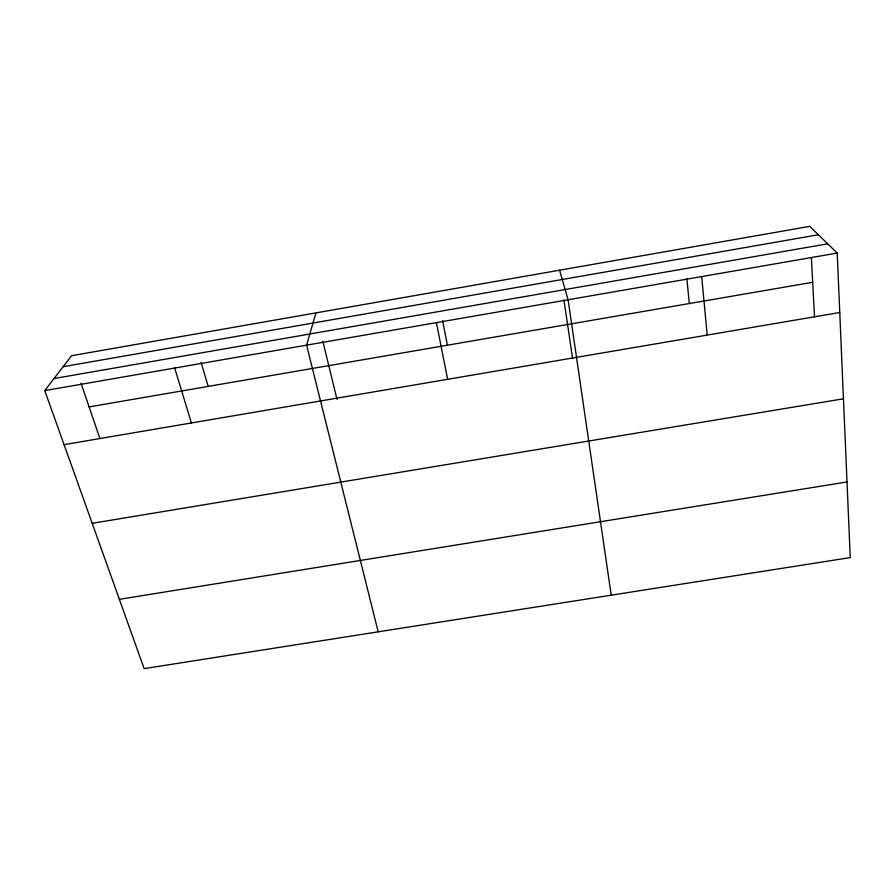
<?xml version="1.0" encoding="UTF-8"?>
<svg xmlns="http://www.w3.org/2000/svg" width="895" height="895" viewBox="0 0 895 895"><rect width="100%" height="100%" fill="white"/><g stroke="black" fill="none" stroke-linecap="round" stroke-linejoin="round"><path stroke-width="1.34" d="M315.957 312.903L306.582 345.157L378.193 631.825M44.75 390.6L71.589 355.718L809.74 226.368L837.217 253.061L850.25 557.596L144.14 668.632L44.75 390.6L837.217 253.061M63.142 366.704L818.377 234.758M54.024 378.551L827.707 243.82M89.108 406.912L812.682 282.294M64.071 444.658L839.756 312.5M92.196 523.318L843.448 398.801M119.371 599.326L847.017 481.957M81.02 383.284L99.882 438.393M174.715 368.046L191.396 422.966M201.14 362.43L208.155 386.405M559.565 270.212L568.101 299.769L611.218 595.186M322.86 341.297L336.99 399.383M436.413 322.625L447.623 379.301M442.577 320.511L447.399 345.201M563.962 300.071L572.61 358.638M686.845 278.737L689.318 303.539M701.68 276.577L707.207 335.077M811.396 257.738L814.495 316.83"/></g></svg>
